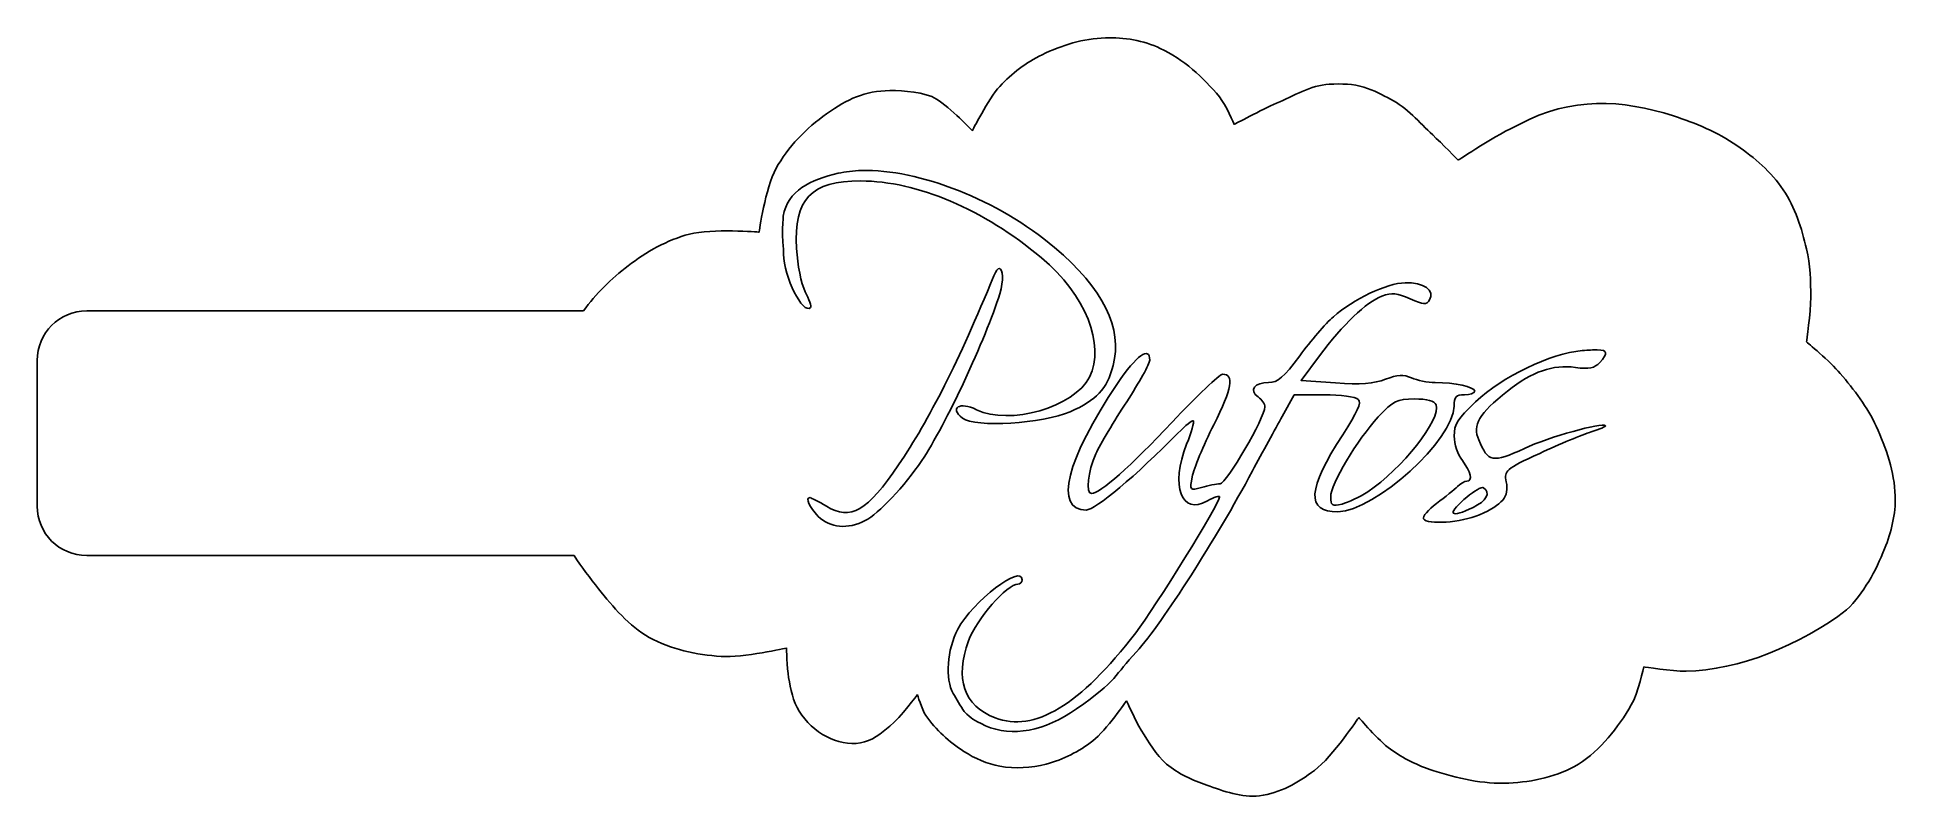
# Model space of a CAD drawing. Extents: x 69.1 to 133.2, y 127.7 to 154.
import ezdxf

# ---------------------------------------------------------------- set-up
doc = ezdxf.new("R2010")
doc.units = 0
doc.layers.add('Layer_1', color=7, linetype='CONTINUOUS')

msp = doc.modelspace()

# ---------------------------------------------------------------- linework, layer by layer
at = {"layer": 'Layer_1', "color": 7}
for points in [[(105.896723, 153.944203), (105.896723, 153.944203)], [(97.482423, 149.365808), (97.482423, 149.365808)], [(102.244923, 145.983549), (102.244923, 145.983549)], [(116.230908, 145.497379), (116.230908, 145.497379)], [(87.897341, 144.522279), (70.766672, 144.522279)], [(113.827608, 142.041258), (112.641944, 142.125044), (113.277495, 142.976672)], [(122.854861, 143.181173), (122.854861, 143.181173)], [(69.059558, 142.815165), (69.059558, 137.794146)], [(111.992063, 140.883706), (112.409882, 141.628951), (113.435144, 141.628951)], [(116.552816, 141.486736), (116.552816, 141.486736)], [(118.898789, 138.429697), (118.898789, 138.429697)], [(70.766672, 136.087582), (87.573776, 136.087582)]]:
    msp.add_lwpolyline(points, dxfattribs=at)
for points in [[(105.896723, 153.944203), (105.1435, 153.917589), (104.38969, 153.690787), (103.711705, 153.361566)], [(107.790147, 153.579848), (107.208334, 153.852924), (106.53903, 153.966891), (105.896723, 153.944203)], [(103.711705, 153.361566), (103.165794, 153.096481), (102.664957, 152.716883), (102.255396, 152.269059)], [(109.829092, 151.905257), (109.270185, 152.58447), (108.586408, 153.206121), (107.790147, 153.579848)], [(98.468547, 152.123536), (97.576016, 152.114731), (97.016149, 151.832475), (96.283529, 151.322621)], [(100.070378, 151.831944), (99.669947, 152.075768), (98.937349, 152.128137), (98.468547, 152.123536)], [(102.255396, 152.269059), (101.850774, 151.826639), (101.308408, 150.739987), (101.308408, 150.739987)], [(110.338966, 150.958269), (110.338966, 150.958269), (110.056828, 151.628502), (109.829092, 151.905257)], [(113.615941, 152.341818), (112.971896, 152.306778), (112.388198, 151.940329), (111.795278, 151.686425)], [(114.806016, 152.243701), (114.45347, 152.352263), (114.048167, 152.365328), (113.615941, 152.341818)], [(115.727647, 151.831944), (115.467999, 151.964055), (115.158565, 152.135153), (114.806016, 152.243701)], [(125.486363, 151.249861), (123.695364, 151.82017), (121.985199, 151.920373), (120.169892, 150.958269)], [(96.283529, 151.322621), (95.578524, 150.831983), (94.949687, 150.181735), (94.535625, 149.429198)], [(101.308408, 150.739987), (101.308408, 150.739987), (100.540445, 151.545723), (100.070378, 151.831944)], [(111.795278, 151.686425), (111.296303, 151.472749), (110.338966, 150.958269), (110.338966, 150.958269)], [(117.183958, 150.594465), (116.715548, 151.026431), (116.295543, 151.542994), (115.727647, 151.831944)], [(120.169892, 150.958269), (119.423931, 150.627499), (118.058187, 149.720239), (118.058187, 149.720239)], [(127.670828, 150.230113), (127.007279, 150.683475), (126.25184, 151.005163), (125.486363, 151.249861)], [(118.058187, 149.720239), (118.058187, 149.720239), (117.4868, 150.315183), (117.183958, 150.594465)], [(129.273213, 148.700491), (128.861543, 149.313351), (128.280417, 149.813618), (127.670828, 150.230113)], [(94.535625, 149.429198), (94.172298, 148.76886), (93.952991, 147.24418), (93.952991, 147.24418)], [(97.482423, 149.365808), (97.199639, 149.35768), (96.932708, 149.3269), (96.685365, 149.271548)], [(104.143858, 146.711155), (102.199206, 148.360258), (99.461913, 149.422709), (97.482423, 149.365808)], [(96.685365, 149.271548), (95.729154, 149.057556), (94.934687, 148.672193), (94.788632, 147.789882)], [(95.247796, 146.679735), (95.156311, 148.39511), (95.73707, 149.005864), (97.458719, 149.005864)], [(97.458719, 149.005864), (99.408079, 149.005864), (101.696754, 148.031791), (103.692966, 146.352865)], [(130.074128, 146.661546), (129.907264, 147.372492), (129.680408, 148.094292), (129.273213, 148.700491)], [(94.788632, 147.789882), (94.74099, 147.080115), (94.748971, 147.423456), (94.800208, 146.482953)], [(91.550242, 147.17142), (90.783071, 146.972405), (90.064776, 146.563979), (89.437986, 146.078909)], [(93.952991, 147.24418), (93.952991, 147.24418), (92.326, 147.372661), (91.550242, 147.17142)], [(94.800208, 146.482953), (94.804865, 145.694726), (95.468338, 144.380677), (95.729558, 144.641893)], [(95.546553, 145.187595), (95.407658, 145.461974), (95.278256, 146.108622), (95.247796, 146.679735)], [(103.692966, 146.352865), (105.213678, 145.073865), (105.900034, 143.366934), (105.345507, 142.24135)], [(106.16241, 142.637122), (106.504255, 143.916176), (105.825826, 145.284812), (104.143858, 146.711155)], [(130.219648, 144.986952), (130.221905, 145.547375), (130.202178, 146.115945), (130.074128, 146.661546)], [(89.437986, 146.078909), (88.863458, 145.634285), (88.323406, 145.114833), (87.897341, 144.522279)], [(102.050895, 145.735504), (100.836846, 142.783544), (99.826758, 140.778635), (98.766754, 139.216831)], [(102.244923, 145.983549), (102.193172, 145.988855), (102.125145, 145.916047), (102.050895, 145.735504)], [(102.253189, 145.11759), (102.39502, 145.580499), (102.358752, 145.971857), (102.244923, 145.983549)], [(116.230908, 145.497379), (115.584438, 145.471584), (114.45444, 144.935737), (113.758156, 144.324393)], [(117.076471, 144.900965), (117.278511, 145.227758), (116.860611, 145.522491), (116.230908, 145.497379)], [(95.729558, 144.641893), (95.763718, 144.676053), (95.68134, 144.921333), (95.546553, 145.187595)], [(99.562708, 139.359046), (100.389645, 140.590745), (101.774052, 143.553797), (102.253189, 145.11759)], [(113.277495, 142.976672), (114.084303, 144.05668), (114.896561, 144.830722), (115.434401, 145.033256)], [(115.434401, 145.033256), (115.774315, 145.161255), (115.959052, 145.143856), (116.402335, 144.943958)], [(116.402335, 144.943958), (116.872695, 144.731857), (116.968374, 144.726125), (117.076471, 144.900965)], [(130.074128, 143.45733), (130.074128, 143.45733), (130.217672, 144.47488), (130.219648, 144.986952)], [(70.766672, 144.522279), (69.820962, 144.522279), (69.059558, 143.760874), (69.059558, 142.815165)], [(113.758156, 144.324393), (113.491213, 144.090013), (112.968447, 143.483162), (112.596193, 142.976119)], [(107.423591, 142.82123), (107.423591, 143.321045), (106.970356, 142.993236), (106.312891, 142.01866)], [(112.596193, 142.976119), (112.044051, 142.224064), (111.847077, 142.054488), (111.524632, 142.054488)], [(122.337822, 143.153061), (121.228654, 143.052488), (119.60455, 142.270893), (118.660113, 141.38421)], [(122.854861, 143.181173), (122.727819, 143.183148), (122.556699, 143.172901), (122.337822, 143.153061)], [(122.941402, 142.744609), (123.224479, 143.057399), (123.235991, 143.175142), (122.854861, 143.181173)], [(131.239395, 142.364823), (130.893411, 142.769462), (130.074128, 143.45733), (130.074128, 143.45733)], [(104.678536, 141.046314), (105.603796, 141.453047), (105.943106, 141.816575), (106.16241, 142.637122)], [(106.632045, 141.39303), (107.067395, 142.054102), (107.423591, 142.696702), (107.423591, 142.82123)], [(109.936579, 142.338364), (109.831409, 142.338364), (109.049761, 141.594421), (108.199149, 140.68527)], [(109.635617, 140.59873), (110.265241, 141.85573), (110.348765, 142.338364), (109.936579, 142.338364)], [(116.447536, 142.214892), (116.172714, 142.340108), (115.975759, 142.329536), (115.554565, 142.166384)], [(119.766402, 141.757382), (120.63283, 142.44225), (121.318178, 142.681357), (122.107412, 142.573182)], [(122.107412, 142.573182), (122.579308, 142.508499), (122.761361, 142.545656), (122.941402, 142.744609)], [(132.477425, 140.544709), (132.170345, 141.211262), (131.716323, 141.807033), (131.239395, 142.364823)], [(105.345507, 142.24135), (104.837577, 141.210356), (102.576294, 140.556687), (101.454481, 141.116319)], [(106.312891, 142.01866), (104.541693, 139.393172), (104.113195, 137.65634), (105.236368, 137.65634)], [(111.524632, 142.054488), (111.039402, 142.054488), (110.844725, 141.787184), (111.161381, 141.555638)], [(115.554565, 142.166384), (115.155963, 142.011983), (114.701986, 141.979203), (113.827608, 142.041258)], [(117.272153, 142.054488), (117.012477, 142.054488), (116.641541, 142.126497), (116.447536, 142.214892)], [(118.631451, 141.752973), (118.631451, 141.900127), (117.935423, 142.054488), (117.272153, 142.054488)], [(118.276466, 141.628951), (118.471541, 141.628954), (118.631451, 141.684698), (118.631451, 141.752973)], [(118.772009, 140.071767), (118.552019, 140.602867), (118.766133, 140.966702), (119.766402, 141.757382)], [(101.454481, 141.116319), (100.878914, 141.40345), (100.502683, 141.179958), (100.968308, 140.827482)], [(100.968308, 140.827482), (101.411507, 140.491987), (103.72793, 140.628436), (104.678536, 141.046314)], [(105.570954, 139.597171), (105.719104, 139.923485), (106.196692, 140.731953), (106.632045, 141.39303)], [(111.396199, 141.216641), (111.396199, 140.844709), (110.073372, 138.568536), (109.852243, 138.559784)], [(111.161381, 141.555638), (111.290346, 141.461342), (111.396199, 141.309159), (111.396199, 141.216641)], [(113.435144, 141.628951), (113.99903, 141.628951), (114.531535, 141.557817), (114.61805, 141.471301)], [(113.914702, 137.596258), (115.204883, 137.62115), (117.91985, 140.089251), (117.921484, 141.238688)], [(114.61805, 141.471301), (114.733211, 141.356143), (114.588468, 141.028636), (114.078964, 140.248156)], [(117.298061, 141.288297), (117.485185, 140.80066), (116.123085, 139.063455), (114.942716, 138.284727)], [(115.307621, 140.865517), (115.831866, 141.42929), (115.945926, 141.486736), (116.552816, 141.486736)], [(116.552816, 141.486736), (116.995567, 141.486736), (117.247464, 141.420151), (117.298061, 141.288297)], [(117.921484, 141.238688), (117.922048, 141.560122), (117.984256, 141.628951), (118.276466, 141.628951)], [(118.660113, 141.38421), (118.044587, 140.806324), (117.922616, 140.611161), (117.925342, 140.202955)], [(108.199149, 140.68527), (106.773308, 139.16131), (105.713349, 138.224092), (105.416062, 138.224092)], [(108.397034, 140.307135), (108.659473, 140.574264), (108.901436, 140.765706), (108.93447, 140.732675)], [(108.93447, 140.732675), (108.967504, 140.699644), (108.861335, 140.334821), (108.698549, 139.921836)], [(108.889269, 138.806175), (108.939017, 139.071253), (109.2745, 139.877782), (109.635617, 140.59873)], [(110.967353, 139.004064), (111.300802, 139.628297), (111.762128, 140.474052), (111.992063, 140.883706)], [(113.66555, 138.105031), (113.66555, 138.547716), (114.577662, 140.080513), (115.307621, 140.865517)], [(123.145352, 140.564002), (123.015279, 140.68474), (121.213719, 140.17996), (120.345177, 139.779622)], [(122.649257, 140.353436), (122.947094, 140.446081), (123.170081, 140.541043), (123.145352, 140.564002)], [(133.132822, 138.141409), (133.104241, 138.971241), (132.824855, 139.790566), (132.477425, 140.544709)], [(105.236368, 137.65634), (105.542506, 137.65634), (106.966518, 138.851032), (108.397034, 140.307135)], [(108.698549, 139.921836), (108.135285, 138.492827), (108.514301, 137.455655), (109.412374, 137.968881)], [(114.078964, 140.248156), (112.858954, 138.379283), (112.808873, 137.57491), (113.914702, 137.596258)], [(117.925342, 140.202955), (117.927035, 139.933834), (118.053327, 139.554121), (118.20591, 139.359046)], [(120.345177, 139.779622), (119.244607, 139.272336), (119.091329, 139.30086), (118.772009, 140.071767)], [(120.873794, 139.610399), (121.552403, 139.926646), (122.351419, 140.260791), (122.649257, 140.353436)], [(98.766754, 139.216831), (97.678294, 137.613106), (97.117021, 137.289392), (96.280221, 137.78312)], [(97.613611, 137.290334), (98.08026, 137.531648), (98.970344, 138.476743), (99.562708, 139.359046)], [(105.416062, 138.224092), (105.206046, 138.224092), (105.291467, 138.981585), (105.570954, 139.597171)], [(118.20591, 139.359046), (118.502565, 138.979798), (118.572881, 138.649632), (118.357495, 138.649632)], [(119.720651, 138.629786), (119.642478, 139.020639), (119.683998, 139.055931), (120.873794, 139.610399)], [(106.967734, 132.760998), (107.901263, 133.821544), (109.693112, 136.618603), (110.967353, 139.004064)], [(109.21063, 138.436862), (108.804081, 138.325266), (108.800045, 138.330659), (108.889269, 138.806175)], [(109.852243, 138.559784), (109.725787, 138.55476), (109.43726, 138.499067), (109.21063, 138.436862)], [(118.038341, 138.466628), (117.935231, 138.366264), (117.611957, 138.104427), (117.320108, 137.883992)], [(118.357495, 138.649632), (118.285043, 138.649632), (118.141451, 138.566995), (118.038341, 138.466628)], [(118.79902, 137.494835), (119.594029, 137.835616), (119.823044, 138.117801), (119.720651, 138.629786)], [(95.711368, 138.08188), (95.538733, 138.08188), (95.687179, 137.746654), (95.996895, 137.436957)], [(96.280221, 137.78312), (96.001764, 137.94741), (95.745921, 138.08188), (95.711368, 138.08188)], [(109.835707, 138.102827), (109.835707, 137.893864), (107.600423, 134.274818), (106.946237, 133.42466)], [(109.412374, 137.968881), (109.644967, 138.101895), (109.835707, 138.162141), (109.835707, 138.102827)], [(114.055813, 137.862495), (113.712848, 137.779025), (113.66555, 137.808065), (113.66555, 138.105031)], [(114.942716, 138.284727), (114.669612, 138.104554), (114.270392, 137.914714), (114.055813, 137.862495)], [(117.320108, 137.883992), (117.028256, 137.663559), (116.824701, 137.425826), (116.867562, 137.356479)], [(118.574123, 137.743434), (117.798452, 137.375354), (117.666646, 137.488536), (118.260481, 138.012978)], [(118.260481, 138.012978), (118.525866, 138.24735), (118.791485, 138.418487), (118.898789, 138.429697)], [(118.934619, 138.424185), (119.195331, 138.263056), (119.035822, 137.962526), (118.574123, 137.743434)], [(118.898789, 138.429697), (118.914113, 138.43139), (118.926209, 138.429369), (118.934619, 138.424185)], [(132.768467, 136.320746), (132.99598, 136.896299), (133.154129, 137.522888), (133.132822, 138.141409)], [(69.059558, 137.794146), (69.059558, 136.848436), (69.820962, 136.087582), (70.766672, 136.087582)], [(95.996895, 137.436957), (96.39604, 137.037813), (97.016147, 136.981374), (97.613611, 137.290334)], [(116.867562, 137.356479), (117.003048, 137.137254), (118.157865, 137.220007), (118.79902, 137.494835)], [(87.573776, 136.087582), (87.829816, 135.686274), (88.123683, 135.305305), (88.418789, 134.937197)], [(131.457677, 134.20849), (132.043895, 134.794017), (132.463881, 135.550214), (132.768467, 136.320746)], [(103.025993, 135.244774), (103.025993, 135.812952), (101.314546, 134.500593), (100.808454, 133.544275)], [(102.880473, 135.102562), (102.960246, 135.102562), (103.025993, 135.166742), (103.025993, 135.244774)], [(88.418789, 134.937197), (88.923523, 134.307607), (89.462469, 133.656997), (90.166142, 133.262052)], [(101.176667, 133.142438), (101.460735, 133.901681), (102.504559, 135.102562), (102.880473, 135.102562)], [(125.922924, 132.096785), (127.706978, 132.121846), (129.871481, 132.992268), (131.457677, 134.20849)], [(100.808454, 133.544275), (100.435582, 132.839701), (100.363551, 131.820924), (100.651358, 131.325082)], [(106.946237, 133.42466), (105.014466, 130.914172), (103.452634, 129.968875), (102.093889, 130.487785)], [(90.166142, 133.262052), (90.910661, 132.844183), (91.790249, 132.662305), (92.642202, 132.606659)], [(92.642202, 132.606659), (93.399345, 132.557205), (94.89998, 132.897701), (94.89998, 132.897701)], [(94.89998, 132.897701), (94.89998, 132.897701), (94.909378, 132.213269), (94.972739, 131.878503)], [(102.093889, 130.487785), (101.015964, 130.899446), (100.690178, 131.842181), (101.176667, 133.142438)], [(104.90178, 130.796466), (106.331952, 131.783758), (106.199342, 131.957489), (106.967734, 132.760998)], [(124.029501, 130.931515), (124.260469, 131.329999), (124.466615, 132.242305), (124.466615, 132.242305)], [(124.466615, 132.242305), (124.466615, 132.242305), (125.43501, 132.095092), (125.922924, 132.096785)], [(94.972739, 131.878503), (95.048426, 131.478685), (95.11952, 131.057101), (95.337091, 130.713233)], [(98.468547, 130.203359), (98.840798, 130.509296), (99.414982, 131.295869), (99.414982, 131.295869)], [(99.414982, 131.295869), (99.414982, 131.295869), (99.559547, 130.783901), (99.706577, 130.567714)], [(100.651358, 131.325082), (100.747743, 131.159028), (100.914059, 130.877955), (101.020674, 130.700556)], [(101.764812, 130.215486), (102.684902, 129.816102), (103.79421, 130.020868), (104.90178, 130.796466)], [(105.459609, 129.693485), (105.933251, 130.066634), (106.624879, 131.077034), (106.624879, 131.077034)], [(106.624879, 131.077034), (106.624879, 131.077034), (106.93444, 130.381055), (107.134203, 130.05784)], [(122.208838, 128.892569), (122.983696, 129.372017), (123.572558, 130.143175), (124.029501, 130.931515)], [(95.337091, 130.713233), (95.566718, 130.350312), (95.899738, 130.031737), (96.283529, 129.839007)], [(97.448799, 129.620725), (97.83478, 129.685749), (98.166149, 129.954834), (98.468547, 130.203359)], [(99.706577, 130.567714), (100.044563, 130.070737), (100.512581, 129.65589), (101.017366, 129.329684)], [(101.020674, 130.700556), (101.333622, 130.440733), (101.28425, 130.43501), (101.764812, 130.215486)], [(113.106067, 128.674287), (113.73592, 129.155369), (114.635139, 130.494951), (114.635139, 130.494951)], [(114.635139, 130.494951), (114.635139, 130.494951), (115.309898, 129.703538), (115.727647, 129.402443)], [(96.283529, 129.839007), (96.636668, 129.66167), (97.059126, 129.555078), (97.448799, 129.620725)], [(103.857227, 128.892569), (104.435072, 129.042912), (104.990595, 129.323983), (105.459609, 129.693485)], [(107.134203, 130.05784), (107.389439, 129.644853), (107.638949, 129.207515), (108.008428, 128.892569)], [(101.017366, 129.329684), (101.392197, 129.087461), (101.815742, 128.896453), (102.255396, 128.81981)], [(102.255396, 128.81981), (102.782051, 128.727997), (103.339855, 128.757961), (103.857227, 128.892569)], [(108.008428, 128.892569), (108.405081, 128.554462), (108.90077, 128.338686), (109.391981, 128.164414)], [(115.727647, 129.402443), (116.167989, 129.085065), (116.667765, 128.842145), (117.183958, 128.674287)], [(119.806091, 128.237173), (120.635355, 128.279131), (121.502749, 128.455673), (122.208838, 128.892569)], [(111.212644, 127.800062), (111.902974, 127.881553), (112.553648, 128.252351), (113.106067, 128.674287)], [(117.183958, 128.674287), (118.026479, 128.400312), (118.921276, 128.192407), (119.806091, 128.237173)], [(109.391981, 128.164414), (109.975238, 127.957477), (110.598023, 127.727505), (111.212644, 127.800062)]]:
    msp.add_open_spline(points, degree=3, dxfattribs=at)

doc.saveas('drawing.dxf')
